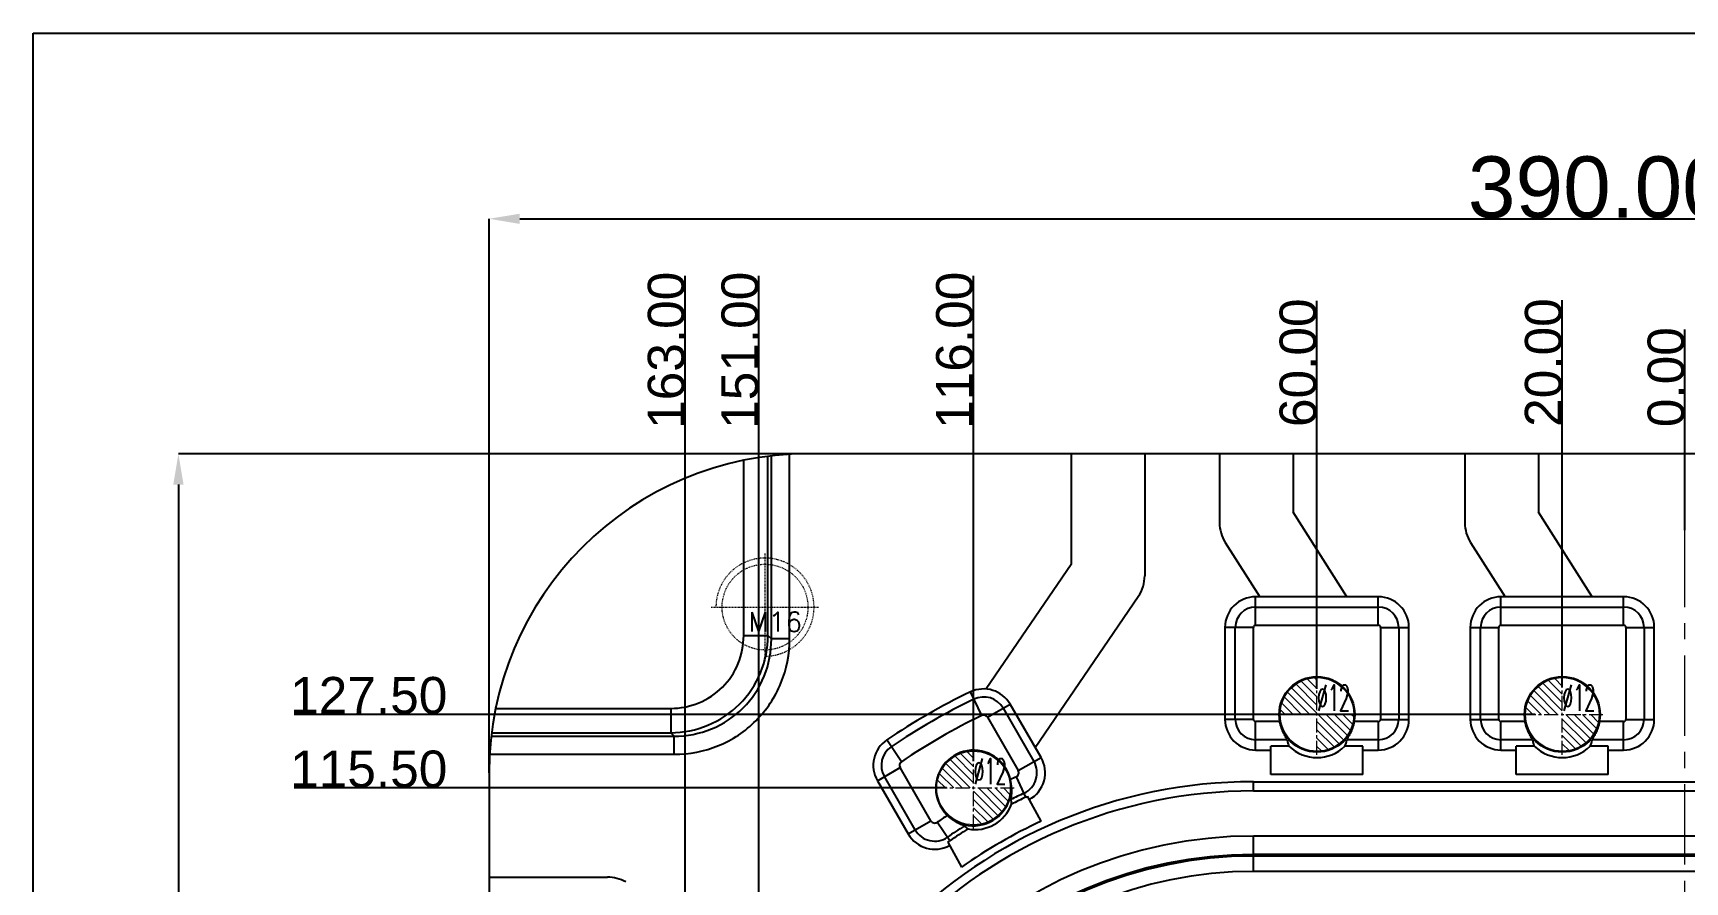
# Model space of a CAD drawing. Header units: millimetres. Extents: x 2704 to 3376, y 1494 to 1982.
# Drawn here: x 2704.3 to 2973.7, y 1843.8 to 1982.3 of the extents above; entities that cross this region are included whole.
import ezdxf
from ezdxf.enums import TextEntityAlignment as Align

# ---------------------------------------------------------------- set-up
doc = ezdxf.new("R2010")
doc.units = ezdxf.units.MM
doc.linetypes.add('CENTER', pattern=[0.6, 0.375, -0.075, 0.075, -0.075])
doc.linetypes.add('HIDDEN', pattern=[0.2, 0.1, -0.1])
for name, color, linetype, lineweight in [('center', 1, 'CENTER', 9), ('dim', 82, 'Continuous', 9), ('epin', 13, 'Continuous', 9), ('screw', 33, 'Continuous', 13)]:
    doc.layers.add(name, color=color, linetype=linetype, lineweight=lineweight)
doc.layers.add('DEFAULT_2', color=8, linetype='HIDDEN')
doc.styles.get("Standard").update_dxf_attribs({"font": 'arial.ttf'})
doc.styles.add('TXT', font='txt.shx', dxfattribs={"bigfont": 'gbcbig.shx'})
doc.styles.add('TXT05', font='txt.shx', dxfattribs={"width": 0.5, "bigfont": 'gbcbig.shx'})
doc.dimstyles.new('mold', dxfattribs={"dimtxt": 10, "dimasz": 5, "dimexe": 0, "dimexo": 0, "dimgap": 0, "dimtad": 1, "dimzin": 1, "dimdsep": 46, "dimtxsty": 'Standard', "dimcen": 0, "dimclrd": 4, "dimclre": 4, "dimclrt": 6, "dimazin": 0, "dimtfac": 1, "dimtofl": 0, "dimtmove": 0, "dimatfit": 3, "dimfxl": 0, "dimarcsym": 0})

# ---------------------------------------------------------------- blocks, each defined once
blk = doc.blocks.new('screw_m16_g')
at = {"layer": 'screw', "color": 1, "linetype": 'CENTER', "ltscale": 0.497582}
for p, q in [((0, -8.8), (0, 8.8)), ((-8.8, 0), (8.8, 0))]:
    blk.add_line(p, q, dxfattribs=at)
at = {"layer": 'screw', "color": 33, "linetype": 'HIDDEN', "ltscale": 0.497582}
blk.add_circle((0, 0), 7, dxfattribs=at)
at = {"layer": 'screw', "color": 92, "linetype": 'HIDDEN', "ltscale": 0.497582}
blk.add_arc((0, 0), 8, 270, 180, dxfattribs=at)
at = {"layer": 'screw', "color": 6, "style": 'TXT'}
blk.add_text('M16', height=3.2, dxfattribs=at).set_placement((-2.72, -4))
blk = doc.blocks.new('*D105')
at = {"color": 4, "lineweight": -2, "transparency": 16777216}
for p, q in [((2778.67, 1861.63), (2778.67, 1951.97)), ((2783.67, 1951.97), (3163.67, 1951.97)), ((3168.67, 1861.63), (3168.67, 1951.97))]:
    blk.add_line(p, q, dxfattribs=at)
at = {"color": 4, "transparency": 16777216}
for points in [[(2783.67, 1952.8), (2783.67, 1951.14), (2778.67, 1951.97)], [(3163.67, 1952.8), (3163.67, 1951.14), (3168.67, 1951.97)]]:
    blk.add_solid(points, dxfattribs=at)
at = {"layer": 'Defpoints', "color": 0, "transparency": 16777216}
for p in [(3168.67, 1951.97), (2778.67, 1861.63), (3168.67, 1861.63)]:
    blk.add_point(p, dxfattribs=at)
at = {"color": 6, "transparency": 16777216, "insert": (2959.63, 1957.08), "char_height": 10, "attachment_point": 5}
blk.add_mtext('390.00', dxfattribs=at)
blk = doc.blocks.new('*D106')
at = {"color": 4, "lineweight": -2, "transparency": 16777216}
for p, q in [((2838.19, 1913.63), (2728.03, 1913.63)), ((2728.03, 1908.63), (2728.03, 1578.63)), ((2838.19, 1573.63), (2728.03, 1573.63))]:
    blk.add_line(p, q, dxfattribs=at)
at = {"color": 4, "transparency": 16777216}
for points in [[(2727.19, 1908.63), (2728.86, 1908.63), (2728.03, 1913.63)], [(2727.19, 1578.63), (2728.86, 1578.63), (2728.03, 1573.63)]]:
    blk.add_solid(points, dxfattribs=at)
at = {"layer": 'Defpoints', "color": 0, "transparency": 16777216}
for p in [(2838.19, 1913.63), (2728.03, 1573.63), (2838.19, 1573.63)]:
    blk.add_point(p, dxfattribs=at)
at = {"color": 6, "transparency": 16777216, "insert": (2722.92, 1780.02), "char_height": 10, "attachment_point": 5, "rotation": 90}
blk.add_mtext('340.00', dxfattribs=at)
blk = doc.blocks.new('*D118')
at = {"layer": 'Defpoints', "color": 0, "transparency": 16777216}
for p in [(3094.07, 1859.13), (3176.12, 1859.13), (2973.67, 1743.63)]:
    blk.add_point(p, dxfattribs=at)
at = {"layer": 'dim', "color": 4, "lineweight": -2, "transparency": 16777216}
blk.add_line((3094.07, 1859.13), (3200.44, 1859.13), dxfattribs=at)
at = {"layer": 'dim', "color": 6, "transparency": 16777216, "insert": (3188.28, 1862.2), "char_height": 6, "attachment_point": 5}
blk.add_mtext('115.50', dxfattribs=at)
blk = doc.blocks.new('*D119')
at = {"layer": 'Defpoints', "color": 0, "transparency": 16777216}
for p in [(2998.07, 1871.13), (3176.12, 1871.13), (2973.67, 1743.63)]:
    blk.add_point(p, dxfattribs=at)
at = {"layer": 'dim', "color": 4, "lineweight": -2, "transparency": 16777216}
blk.add_line((2998.07, 1871.13), (3200.44, 1871.13), dxfattribs=at)
at = {"layer": 'dim', "color": 6, "transparency": 16777216, "insert": (3188.28, 1874.2), "char_height": 6, "attachment_point": 5}
blk.add_mtext('127.50', dxfattribs=at)
blk = doc.blocks.new('*D71')
at = {"layer": 'Defpoints', "color": 0, "transparency": 16777216}
for p in [(2973.67, 1918.36), (2973.67, 1901.18), (2973.67, 1743.63)]:
    blk.add_point(p, dxfattribs=at)
at = {"layer": 'dim', "color": 4, "lineweight": -2, "transparency": 16777216}
blk.add_line((2973.67, 1901.18), (2973.67, 1933.92), dxfattribs=at)
at = {"layer": 'dim', "color": 6, "transparency": 16777216, "insert": (2970.61, 1926.14), "char_height": 6, "attachment_point": 5, "rotation": 90}
blk.add_mtext('0.00', dxfattribs=at)
blk = doc.blocks.new('*D85')
at = {"layer": 'Defpoints', "color": 0, "transparency": 16777216}
for p in [(2771.22, 1859.13), (2853.27, 1859.13), (2973.67, 1743.63)]:
    blk.add_point(p, dxfattribs=at)
at = {"layer": 'dim', "color": 4, "lineweight": -2, "transparency": 16777216}
blk.add_line((2853.27, 1859.13), (2746.9, 1859.13), dxfattribs=at)
at = {"layer": 'dim', "color": 6, "transparency": 16777216, "insert": (2759.06, 1862.2), "char_height": 6, "attachment_point": 5}
blk.add_mtext('115.50', dxfattribs=at)
blk = doc.blocks.new('*D86')
at = {"layer": 'Defpoints', "color": 0, "transparency": 16777216}
for p in [(2771.22, 1871.13), (2949.27, 1871.13), (2973.67, 1743.63)]:
    blk.add_point(p, dxfattribs=at)
at = {"layer": 'dim', "color": 4, "lineweight": -2, "transparency": 16777216}
blk.add_line((2949.27, 1871.13), (2746.9, 1871.13), dxfattribs=at)
at = {"layer": 'dim', "color": 6, "transparency": 16777216, "insert": (2759.06, 1874.2), "char_height": 6, "attachment_point": 5}
blk.add_mtext('127.50', dxfattribs=at)
blk = doc.blocks.new('*D88')
at = {"layer": 'Defpoints', "color": 0, "transparency": 16777216}
for p in [(2953.67, 1918.36), (2953.67, 1875.53), (2973.67, 1743.63)]:
    blk.add_point(p, dxfattribs=at)
at = {"layer": 'dim', "color": 4, "lineweight": -2, "transparency": 16777216}
blk.add_line((2953.67, 1875.53), (2953.67, 1938.68), dxfattribs=at)
at = {"layer": 'dim', "color": 6, "transparency": 16777216, "insert": (2950.61, 1928.52), "char_height": 6, "attachment_point": 5, "rotation": 90}
blk.add_mtext('20.00', dxfattribs=at)
blk = doc.blocks.new('*D89')
at = {"layer": 'Defpoints', "color": 0, "transparency": 16777216}
for p in [(2913.67, 1918.36), (2913.67, 1875.3), (2973.67, 1743.63)]:
    blk.add_point(p, dxfattribs=at)
at = {"layer": 'dim', "color": 4, "lineweight": -2, "transparency": 16777216}
blk.add_line((2913.67, 1875.3), (2913.67, 1938.61), dxfattribs=at)
at = {"layer": 'dim', "color": 6, "transparency": 16777216, "insert": (2910.61, 1928.49), "char_height": 6, "attachment_point": 5, "rotation": 90}
blk.add_mtext('60.00', dxfattribs=at)
blk = doc.blocks.new('*D90')
at = {"layer": 'Defpoints', "color": 0, "transparency": 16777216}
for p in [(2857.67, 1918.36), (2857.67, 1863.53), (2973.67, 1743.63)]:
    blk.add_point(p, dxfattribs=at)
at = {"layer": 'dim', "color": 4, "lineweight": -2, "transparency": 16777216}
blk.add_line((2857.67, 1863.53), (2857.67, 1942.68), dxfattribs=at)
at = {"layer": 'dim', "color": 6, "transparency": 16777216, "insert": (2854.61, 1930.52), "char_height": 6, "attachment_point": 5, "rotation": 90}
blk.add_mtext('116.00', dxfattribs=at)
blk = doc.blocks.new('*D91')
at = {"layer": 'Defpoints', "color": 0, "transparency": 16777216}
for p in [(2822.67, 1918.36), (2822.67, 1829.53), (2973.67, 1743.63)]:
    blk.add_point(p, dxfattribs=at)
at = {"layer": 'dim', "color": 4, "lineweight": -2, "transparency": 16777216}
blk.add_line((2822.67, 1829.53), (2822.67, 1942.68), dxfattribs=at)
at = {"layer": 'dim', "color": 6, "transparency": 16777216, "insert": (2819.61, 1930.52), "char_height": 6, "attachment_point": 5, "rotation": 90}
blk.add_mtext('151.00', dxfattribs=at)
blk = doc.blocks.new('*D93')
at = {"layer": 'Defpoints', "color": 0, "transparency": 16777216}
for p in [(2810.67, 1918.36), (2810.67, 1775.03), (2973.67, 1743.63)]:
    blk.add_point(p, dxfattribs=at)
at = {"layer": 'dim', "color": 4, "lineweight": -2, "transparency": 16777216}
blk.add_line((2810.67, 1775.03), (2810.67, 1942.68), dxfattribs=at)
at = {"layer": 'dim', "color": 6, "transparency": 16777216, "insert": (2807.6, 1930.52), "char_height": 6, "attachment_point": 5, "rotation": 90}
blk.add_mtext('163.00', dxfattribs=at)
blk = doc.blocks.new('epin_ejp_12')
at = {"layer": 'epin'}
h = blk.add_hatch(dxfattribs=at)
h.set_pattern_fill('_ANSI31', color=123, scale=0.3, angle=90)
h.set_pattern_definition([(135, (-2810.66975, -1736.6349), (-0.6735192, -0.6735192), [])])
h.paths.add_polyline_path([(0, 6, 0.414214), (-6, 0), (0, 0)])
h.paths.add_polyline_path([(6, 0), (0, 0), (0, -6, 0.414214)])
at = {"layer": 'epin', "color": 1, "linetype": 'CENTER', "ltscale": 6.096}
for p, q in [((0, -6.6), (0, 6.6)), ((-6.6, 0), (6.6, 0))]:
    blk.add_line(p, q, dxfattribs=at)
at = {"layer": 'epin'}
blk.add_circle((0, 0), 6, dxfattribs=at)
at = {"layer": 'epin', "color": 6, "style": 'TXT05', "width": 0.5}
blk.add_text('%%c12', height=4.2, dxfattribs=at).set_placement((2.69, 2.7), align=Align.MIDDLE)

msp = doc.modelspace()

# ---------------------------------------------------------------- linework, layer by layer
at = {"color": 7, "linetype": 'Continuous'}
for p, q in [((2820.193, 1883.995), (2820.193, 1912.569)), ((2824.154, 1883.995), (2824.154, 1913.225)), ((2824.712, 1883.437), (2824.712, 1913.293)), ((2827.683, 1883.437), (2827.683, 1913.549)), ((3116.67, 1913.635), (2830.67, 1913.635)), ((2873.575, 1913.635), (2873.575, 1895.604)), ((2885.575, 1913.635), (2885.575, 1893.752)), ((2897.783, 1913.635), (2897.783, 1902.376)), ((2909.783, 1913.635), (2909.783, 1904.12)), ((2937.783, 1913.635), (2937.783, 1902.376)), ((2949.783, 1913.635), (2949.783, 1904.12)), ((2918.56, 1890.304), (2909.783, 1904.12)), ((2958.56, 1890.304), (2949.783, 1904.12)), ((2898.718, 1899.158), (2904.332, 1890.322)), ((2938.718, 1899.158), (2944.332, 1890.322)), ((2873.575, 1895.604), (2859.714, 1875.284)), ((2867.72, 1865.726), (2884.532, 1890.371)), ((2903.67, 1885.688), (2903.67, 1890.322)), ((2923.67, 1890.322), (2903.67, 1890.322)), ((2903.67, 1888.643), (2923.67, 1888.643)), ((2923.67, 1885.688), (2923.67, 1890.322)), ((2943.67, 1885.688), (2943.67, 1890.322)), ((2963.67, 1890.322), (2943.67, 1890.322)), ((2943.67, 1888.643), (2963.67, 1888.643)), ((2963.67, 1885.688), (2963.67, 1890.322)), ((2903.67, 1885.688), (2923.67, 1885.688)), ((2943.67, 1885.688), (2963.67, 1885.688)), ((2820.193, 1883.995), (2824.154, 1883.995)), ((2824.154, 1883.995), (2824.712, 1883.437)), ((2827.683, 1883.437), (2824.712, 1883.437)), ((2898.67, 1885.322), (2898.67, 1870.322)), ((2903.303, 1885.322), (2898.67, 1885.322)), ((2900.349, 1870.322), (2900.349, 1885.322)), ((2903.303, 1870.322), (2903.303, 1885.322)), ((2924.037, 1885.322), (2924.037, 1870.322)), ((2924.037, 1885.322), (2928.67, 1885.322)), ((2926.991, 1885.322), (2926.991, 1870.322)), ((2928.67, 1870.322), (2928.67, 1885.322)), ((2938.67, 1885.322), (2938.67, 1870.322)), ((2938.67, 1885.322), (2943.303, 1885.322)), ((2940.349, 1870.322), (2940.349, 1885.322)), ((2943.303, 1870.322), (2943.303, 1885.322)), ((2964.037, 1885.322), (2964.037, 1870.322)), ((2964.037, 1885.322), (2968.67, 1885.322)), ((2966.991, 1885.322), (2966.991, 1870.322)), ((2968.67, 1870.322), (2968.67, 1885.322)), ((2859.015, 1870.947), (2857.161, 1874.806)), ((2779.736, 1872.112), (2808.309, 1872.112)), ((2808.309, 1872.112), (2808.309, 1868.151)), ((2859.95, 1870.659), (2863.642, 1872.79)), ((2862.509, 1872.136), (2867.525, 1863.448)), ((2868.673, 1864.111), (2863.642, 1872.79)), ((2859.95, 1870.659), (2864.966, 1861.971)), ((2903.303, 1870.322), (2898.67, 1870.322)), ((2903.67, 1865.322), (2903.67, 1869.955)), ((2907.609, 1869.955), (2903.67, 1869.955)), ((2923.67, 1869.955), (2919.731, 1869.955)), ((2923.67, 1869.955), (2923.67, 1865.322)), ((2924.037, 1870.322), (2928.67, 1870.322)), ((2938.67, 1870.322), (2943.303, 1870.322)), ((2943.67, 1865.322), (2943.67, 1869.955)), ((2947.609, 1869.955), (2943.67, 1869.955)), ((2963.67, 1869.955), (2959.731, 1869.955)), ((2963.67, 1865.322), (2963.67, 1869.955)), ((2964.037, 1870.322), (2968.67, 1870.322)), ((2779.012, 1867.592), (2808.868, 1867.592)), ((2779.08, 1868.151), (2808.309, 1868.151)), ((2808.309, 1868.151), (2808.868, 1867.592)), ((2808.868, 1864.622), (2808.868, 1867.592)), ((2845.92, 1863.416), (2843.518, 1866.959)), ((2908.795, 1867), (2903.67, 1867)), ((2923.67, 1867), (2918.544, 1867)), ((2948.795, 1867), (2943.67, 1867)), ((2963.67, 1867), (2958.544, 1867)), ((2778.756, 1864.622), (2808.868, 1864.622)), ((2864.966, 1861.971), (2868.673, 1864.111)), ((2903.67, 1865.322), (2906.17, 1865.322)), ((2906.17, 1861.322), (2906.17, 1865.931)), ((2909.105, 1865.931), (2906.17, 1865.931)), ((2921.17, 1865.931), (2918.235, 1865.931)), ((2921.17, 1861.322), (2921.17, 1865.931)), ((2921.17, 1865.322), (2923.67, 1865.322)), ((2943.67, 1865.322), (2946.17, 1865.322)), ((2946.17, 1861.322), (2946.17, 1865.931)), ((2949.105, 1865.931), (2946.17, 1865.931)), ((2961.17, 1865.931), (2958.235, 1865.931)), ((2961.17, 1861.322), (2961.17, 1865.931)), ((2961.17, 1865.322), (2963.67, 1865.322)), ((2778.67, 1861.635), (2778.67, 1625.635)), ((2841.994, 1860.321), (2845.701, 1862.461)), ((2850.715, 1853.776), (2845.701, 1862.461)), ((2921.17, 1861.322), (2906.17, 1861.322)), ((2961.17, 1861.322), (2946.17, 1861.322)), ((2841.994, 1860.321), (2847.008, 1851.636)), ((2848.157, 1852.299), (2843.142, 1860.984)), ((2866.212, 1857.638), (2864.649, 1860.96)), ((2903.32, 1858.646), (2903.32, 1860.153)), ((2903.32, 1860.153), (3044.02, 1860.153)), ((2903.32, 1858.646), (3044.02, 1858.646)), ((2868.712, 1853.718), (2866.48, 1857.778)), ((2847.008, 1851.636), (2850.715, 1853.776)), ((2853.831, 1850.521), (2851.747, 1853.543)), ((2903.32, 1845.52), (2903.32, 1851.292)), ((3044.02, 1851.292), (2903.32, 1851.292)), ((2853.473, 1850.302), (2855.718, 1846.218)), ((3044.02, 1848.281), (2903.32, 1848.281)), ((3044.02, 1848.029), (2903.32, 1848.029)), ((3044.02, 1845.52), (2903.32, 1845.52)), ((2778.67, 1844.591), (2797.976, 1844.591))]:
    msp.add_line(p, q, dxfattribs=at)
msp.add_lwpolyline([(2704.321, 1982.269), (3375.922, 1982.269), (3375.922, 1494.213), (2704.321, 1494.213)], close=True)
for centre in [(2913.67, 1871.135), (2953.67, 1871.135)]:
    msp.add_circle(centre, 6.16, dxfattribs=at)
for centre, radius, start, end in [((2830.67, 1861.635), 52, 90, 180), ((2830.67, 1861.635), 52, 90, 180), ((2903.783, 1902.376), 6, 180, 212.42788), ((2943.783, 1902.376), 6, 180, 212.42788), ((2879.575, 1893.752), 6, 325.70001, 0), ((2903.67, 1885.322), 5, 90, 180), ((2903.67, 1885.322), 3.321, 90, 180), ((2923.67, 1885.322), 5, 0, 90), ((2923.67, 1885.322), 3.321, 0, 90), ((2943.67, 1885.322), 5, 90, 180), ((2943.67, 1885.322), 3.321, 90, 180), ((2963.67, 1885.322), 5, 0, 90), ((2963.67, 1885.322), 3.321, 0, 90), ((2903.67, 1885.322), 0.367, 90, 180), ((2923.67, 1885.322), 0.367, 0, 90), ((2943.67, 1885.322), 0.367, 90, 180), ((2963.67, 1885.322), 0.367, 0, 90), ((2903.32, 1778.76), 106.562, 115.66849, 124.13843), ((2859.327, 1870.299), 4.982, 30, 115.66849), ((2903.32, 1778.76), 105.235, 115.66849, 124.13843), ((2859.327, 1870.299), 3.674, 30, 115.66849), ((2903.32, 1778.76), 102.281, 115.66849, 124.13843), ((2859.327, 1870.299), 0.719, 30, 115.66849), ((2903.67, 1870.322), 5, 180, 270), ((2903.67, 1870.322), 3.321, 180, 270), ((2903.67, 1870.322), 0.367, 180, 270), ((2923.67, 1870.322), 5, 270, 0), ((2923.67, 1870.322), 3.321, 270, 0), ((2923.67, 1870.322), 0.367, 270, 0), ((2943.67, 1870.322), 5, 180, 270), ((2943.67, 1870.322), 3.321, 180, 270), ((2943.67, 1870.322), 0.367, 180, 270), ((2963.67, 1870.322), 5, 270, 0), ((2963.67, 1870.322), 3.321, 270, 0), ((2963.67, 1870.322), 0.367, 270, 0), ((2846.324, 1862.821), 5, 124.13843, 210), ((2846.324, 1862.821), 3.674, 124.13843, 210), ((2857.67, 1859.135), 6.16, 12.798, 0), ((2864.343, 1861.611), 5, 299.09989, 30), ((2846.324, 1862.821), 0.719, 124.13843, 210), ((2864.343, 1861.611), 0.719, 295.19436, 30), ((2864.343, 1861.611), 3.674, 295.19436, 30), ((2903.32, 1778.76), 81.393, 90, 180), ((2903.32, 1778.76), 79.886, 90, 180), ((2903.32, 1778.76), 90.842, 115.19436, 115.86382), ((2856.41, 1858.851), 7.466, 2.18198, 12.78436), ((2857.904, 1858.723), 6.378, 259.59568, 339.59387), ((2903.32, 1778.76), 87.888, 115.19436, 116.73854), ((2857.867, 1856.05), 6.031, 4.27564, 11.47794), ((2903.32, 1778.76), 87.171, 115.19436, 116.89951), ((2864.601, 1861.063), 3.785, 295.19441, 299.77175), ((2851.338, 1854.136), 0.719, 210, 304.59133), ((2903.32, 1778.76), 90.842, 123.3261, 124.59133), ((2903.32, 1778.76), 82.562, 114.78228, 125.20855), ((2903.32, 1778.76), 72.532, 90, 180), ((2851.338, 1854.136), 5, 210, 299.06917), ((2851.338, 1854.136), 3.674, 210, 304.59133), ((2903.32, 1778.76), 87.888, 122.45138, 124.59133), ((2851.681, 1853.64), 3.788, 298.23264, 304.58863), ((2903.32, 1778.76), 87.171, 122.2904, 124.59133), ((2860.218, 1857.385), 6.031, 227.71198, 234.91428), ((2903.32, 1778.76), 69.521, 90, 180), ((2903.32, 1778.76), 69.269, 90, 180), ((2903.32, 1778.76), 66.76, 90, 180), ((2797.976, 1838.591), 6, 60.28391, 90)]:
    msp.add_arc(centre, radius, start, end, dxfattribs=at)
for centre, major_axis, ratio, start_param, end_param in [((2913.67, 1868.278), (0, 5.758), 0.8682238, -4.4886352, -4.292583), ((2913.67, 1868.278), (0, 5.758), 0.8682238, -1.9906023, -1.7945501), ((2953.67, 1868.278), (0, 5.758), 0.8682238, -4.4886352, -4.292583), ((2953.67, 1868.278), (0, 5.758), 0.8682238, -1.9906023, -1.7945501), ((2913.67, 1870.701), (0, 6.609), 0.9978449, -3.9061124, -2.3770729), ((2953.67, 1870.701), (0, 6.609), 0.9978449, -3.9061124, -2.3770729)]:
    msp.add_ellipse(centre, major_axis=major_axis, ratio=ratio, start_param=start_param, end_param=end_param, dxfattribs=at)
for points, knots in [([(2808.309, 1868.151), (2810.368, 1868.161), (2814.526, 1868.991), (2819.789, 1872.513), (2823.313, 1877.776), (2824.144, 1881.936), (2824.154, 1883.995)], [0, 0, 0, 0, 0.2499397, 0.4999186, 0.7499203, 1, 1, 1, 1]), ([(2808.309, 1872.112), (2809.856, 1872.112), (2812.984, 1872.719), (2816.945, 1875.357), (2819.585, 1879.319), (2820.192, 1882.448), (2820.193, 1883.995)], [0, 0, 0, 0, 0.2499874, 0.499918, 0.7498717, 1, 1, 1, 1]), ([(2808.868, 1867.592), (2810.933, 1867.585), (2815.112, 1868.379), (2820.41, 1871.893), (2823.925, 1877.191), (2824.719, 1881.371), (2824.712, 1883.437)], [0, 0, 0, 0, 0.2499953, 0.4999552, 0.7499354, 1, 1, 1, 1]), ([(2808.868, 1864.622), (2811.317, 1864.622), (2816.27, 1865.583), (2822.542, 1869.761), (2826.721, 1876.033), (2827.683, 1880.987), (2827.683, 1883.437)], [0, 0, 0, 0, 0.2500086, 0.4999555, 0.7499226, 1, 1, 1, 1]), ([(2908.795, 1867), (2908.785, 1867.051), (2908.72, 1867.175), (2908.6, 1867.395), (2908.434, 1867.69), (2908.172, 1868.197), (2907.854, 1868.948), (2907.677, 1869.604), (2907.609, 1869.955)], [0, 0, 0, 0, 0.0480424, 0.1291844, 0.2368923, 0.3649516, 0.665, 1, 1, 1, 1]), ([(2919.731, 1869.955), (2919.663, 1869.604), (2919.485, 1868.948), (2919.168, 1868.197), (2918.906, 1867.69), (2918.739, 1867.395), (2918.619, 1867.175), (2918.554, 1867.051), (2918.544, 1867)], [0, 0, 0, 0, 0.3349063, 0.6350209, 0.7631149, 0.8708324, 0.9519666, 1, 1, 1, 1]), ([(2948.795, 1867), (2948.785, 1867.051), (2948.72, 1867.175), (2948.6, 1867.395), (2948.434, 1867.69), (2948.172, 1868.197), (2947.854, 1868.948), (2947.677, 1869.604), (2947.609, 1869.955)], [0, 0, 0, 0, 0.0480424, 0.1291844, 0.2368923, 0.3649516, 0.665, 1, 1, 1, 1]), ([(2959.731, 1869.955), (2959.663, 1869.604), (2959.485, 1868.948), (2959.168, 1868.197), (2958.906, 1867.69), (2958.739, 1867.395), (2958.619, 1867.175), (2958.554, 1867.051), (2958.544, 1867)], [0, 0, 0, 0, 0.3349063, 0.6350209, 0.7631149, 0.8708324, 0.9519666, 1, 1, 1, 1]), ([(2863.871, 1859.135), (2863.879, 1858.919), (2863.878, 1858.515), (2863.837, 1857.969), (2863.791, 1857.589), (2863.773, 1857.364), (2863.771, 1857.281), (2863.777, 1857.25)], [0, 0, 0, 0, 0.3433475, 0.6404814, 0.8693966, 0.9491932, 1, 1, 1, 1]), ([(2856.161, 1852.924), (2856.121, 1852.96), (2855.989, 1853.023), (2855.752, 1853.134), (2855.434, 1853.28), (2854.913, 1853.544), (2854.205, 1853.976), (2853.673, 1854.414), (2853.411, 1854.664)], [0, 0, 0, 0, 0.0491578, 0.1321711, 0.2412703, 0.369745, 0.6681725, 1, 1, 1, 1])]:
    msp.add_open_spline(points, degree=3, knots=knots, dxfattribs=at)
at = {"layer": 'center', "color": 1, "linetype": 'CENTER', "ltscale": 35}
msp.add_line((2973.67, 1573.635), (2973.67, 1913.635), dxfattribs=at)
at = {"layer": 'DEFAULT_2', "color": 8, "linetype": 'HIDDEN'}
msp.add_arc((2857.67, 1859.135), 6.16, 0, 12.798, dxfattribs=at)

# ---------------------------------------------------------------- block references
at = {"layer": 'epin'}
for p in [(2913.67, 1871.135), (2953.67, 1871.135), (2857.67, 1859.135)]:
    msp.add_blockref('epin_ejp_12', p, dxfattribs=at)
at = {"layer": 'screw'}
msp.add_blockref('screw_m16_g', (2823.67, 1888.635), dxfattribs=at)

# ---------------------------------------------------------------- dimensions: what is measured, and where the dimension line sits
dim = msp.add_linear_dim(base=(3168.67, 1951.969), p1=(2778.67, 1861.635), p2=(3168.67, 1861.635), dimstyle='mold')
dim.commit()
dim.dimension.update_dxf_attribs({"geometry": '*D105', "text_midpoint": (2959.628, 1951.969), "dimtype": 160})
dim = msp.add_linear_dim(base=(2728.026, 1573.635), p1=(2838.195, 1913.635), p2=(2838.195, 1573.635), angle=90, dimstyle='mold')
dim.commit()
dim.dimension.update_dxf_attribs({"geometry": '*D106', "text_midpoint": (2728.026, 1780.018), "dimtype": 160})
at = {"layer": 'dim'}
for feature_location, offset, dtype, origin, picture, middle in [((2810.67, 1775.035), (0, 143.321), 1, (2973.67, 1743.635), '*D93', (2807.604, 1930.517)), ((2822.67, 1829.535), (0, 88.821), 1, (2973.67, 1743.635), '*D91', (2819.606, 1930.517)), ((2857.67, 1863.535), (0, 54.821), 1, (2973.67, 1743.635), '*D90', (2854.606, 1930.517)), ((2913.67, 1875.302), (0, 43.053), 1, (2973.67, 1743.635), '*D89', (2910.606, 1928.485)), ((2953.67, 1875.535), (0, 42.821), 1, (2973.67, 1743.635), '*D88', (2950.606, 1928.52)), ((2973.669744756, 1901.183268732), (0, 17.17217388), 1, (2973.669744756, 1743.634926678), '*D71', (2970.606306829, 1926.137843703)), ((2949.27, 1871.135), (-178.048, 0), 0, (2973.67, 1743.635), '*D86', (2759.06, 1874.198)), ((2998.07, 1871.135), (178.048, 0), 0, (2973.67, 1743.635), '*D119', (3188.28, 1874.198)), ((2853.27, 1859.135), (-82.048, 0), 0, (2973.67, 1743.635), '*D85', (2759.06, 1862.198)), ((3094.07, 1859.135), (82.048, 0), 0, (2973.67, 1743.635), '*D118', (3188.28, 1862.198))]:
    dim = msp.add_ordinate_dim(feature_location=feature_location, offset=offset, dtype=dtype, origin=origin, dimstyle='mold', override={"dimtxt": 6, "dimasz": 2}, dxfattribs=at)
    dim.commit()
    dim.dimension.update_dxf_attribs({"geometry": picture, "text_midpoint": middle})

doc.saveas('drawing.dxf')
